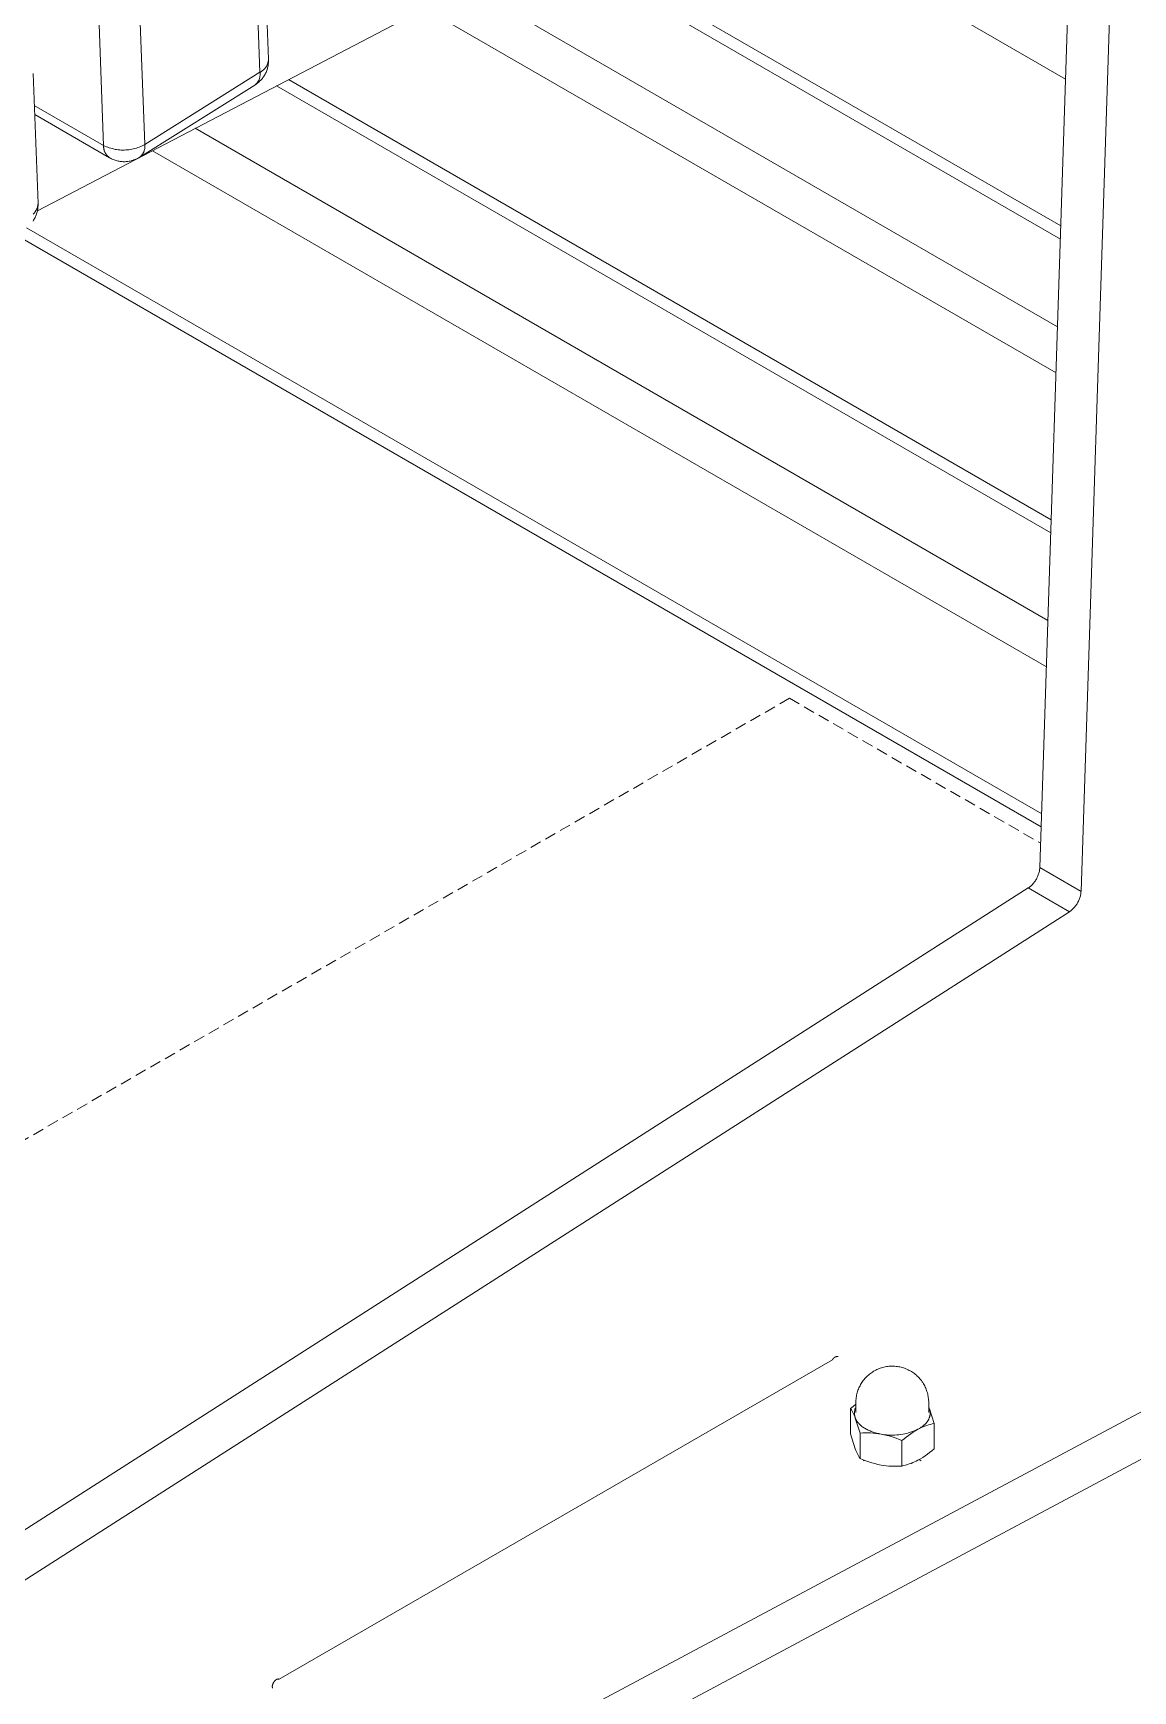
# Model space of a CAD drawing. Header units: millimetres. Extents: x -30 to 4992, y -440 to 3111.
# Drawn here: x 1434.3 to 1558.3, y 10.9 to 197.8 of the extents above; entities that cross this region are included whole.
import ezdxf

# ---------------------------------------------------------------- set-up
doc = ezdxf.new("R2010")
doc.units = ezdxf.units.MM
doc.linetypes.add('HIDDEN', pattern=[1.905, 1.27, -0.635])
doc.layers.add('ZANO_R', color=7, linetype='Continuous', lineweight=0)
doc.layers.add('ZANO_R_przerywana', color=7, linetype='HIDDEN', lineweight=0)

msp = doc.modelspace()

# ---------------------------------------------------------------- linework, layer by layer
at = {"layer": 'ZANO_R'}
for p, q in [((1555.67, 240.98), (1434.77, 177.77)), ((1552.43, 101.04), (1556.96, 240.06)), ((1547.79, 103.72), (1552.2, 239.17)), ((1550.68, 192.63), (1509.11, 216.64)), ((1460.27, 209.55), (1460.82, 194.87)), ((1459.86, 193.4), (1459.31, 208.08)), ((1550.1, 174.6), (1492.41, 207.91)), ((1493.76, 208.62), (1550.14, 176.07)), ((1483.25, 203.12), (1549.77, 164.71)), ((1549.61, 159.5), (1478.42, 200.6)), ((1442.23, 185.15), (1441.68, 199.84)), ((1446.32, 199.95), (1446.87, 185.26)), ((1460.73, 194.4), (1460.71, 194.35)), ((1460.75, 194.46), (1460.73, 194.4)), ((1460.77, 194.52), (1460.75, 194.46)), ((1460.78, 194.58), (1460.77, 194.52)), ((1460.79, 194.63), (1460.78, 194.58)), ((1460.8, 194.69), (1460.79, 194.63)), ((1460.81, 194.75), (1460.8, 194.69)), ((1460.81, 194.48), (1460.8, 194.37)), ((1460.82, 194.81), (1460.81, 194.75)), ((1460.82, 194.59), (1460.81, 194.48)), ((1460.82, 194.87), (1460.82, 194.81)), ((1460.82, 194.82), (1460.82, 194.71)), ((1460.82, 194.71), (1460.82, 194.59)), ((1434.29, 193.28), (1434.84, 178.6)), ((1446.87, 185.26), (1459.86, 193.4)), ((1459.75, 192.55), (1459.72, 192.5)), ((1459.77, 192.6), (1459.75, 192.55)), ((1459.79, 192.65), (1459.77, 192.6)), ((1459.8, 192.7), (1459.79, 192.65)), ((1459.82, 192.75), (1459.8, 192.7)), ((1459.83, 192.81), (1459.82, 192.75)), ((1459.84, 192.86), (1459.83, 192.81)), ((1459.86, 192.91), (1459.84, 192.86)), ((1459.92, 193.43), (1459.86, 193.4)), ((1459.86, 193.4), (1459.87, 193.34)), ((1459.87, 193.02), (1459.86, 192.97)), ((1459.86, 192.97), (1459.86, 192.91)), ((1459.87, 193.34), (1459.87, 193.29)), ((1459.87, 193.29), (1459.88, 193.24)), ((1459.88, 193.13), (1459.87, 193.07)), ((1459.87, 193.07), (1459.87, 193.02)), ((1459.88, 193.24), (1459.88, 193.18)), ((1459.88, 193.18), (1459.88, 193.13)), ((1459.98, 192.54), (1459.9, 192.46)), ((1459.97, 193.46), (1459.92, 193.43)), ((1460.02, 193.49), (1459.97, 193.46)), ((1460.06, 192.63), (1459.98, 192.54)), ((1460.07, 193.52), (1460.02, 193.49)), ((1460.13, 192.71), (1460.06, 192.63)), ((1460.12, 193.55), (1460.07, 193.52)), ((1460.16, 193.59), (1460.12, 193.55)), ((1460.2, 192.81), (1460.13, 192.71)), ((1460.21, 193.63), (1460.16, 193.59)), ((1460.26, 192.9), (1460.2, 192.81)), ((1460.25, 193.67), (1460.21, 193.63)), ((1460.3, 193.71), (1460.25, 193.67)), ((1460.32, 192.99), (1460.26, 192.9)), ((1460.34, 193.75), (1460.3, 193.71)), ((1460.38, 193.09), (1460.32, 192.99)), ((1460.38, 193.79), (1460.34, 193.75)), ((1460.42, 193.84), (1460.38, 193.79)), ((1460.44, 193.19), (1460.38, 193.09)), ((1460.46, 193.88), (1460.42, 193.84)), ((1460.49, 193.29), (1460.44, 193.19)), ((1460.49, 193.93), (1460.46, 193.88)), ((1460.52, 193.98), (1460.49, 193.93)), ((1460.54, 193.39), (1460.49, 193.29)), ((1460.56, 194.03), (1460.52, 193.98)), ((1460.58, 193.49), (1460.54, 193.39)), ((1460.59, 194.08), (1460.56, 194.03)), ((1460.62, 193.6), (1460.58, 193.49)), ((1460.62, 194.13), (1460.59, 194.08)), ((1460.64, 194.18), (1460.62, 194.13)), ((1460.66, 193.71), (1460.62, 193.6)), ((1460.67, 194.24), (1460.64, 194.18)), ((1460.69, 193.81), (1460.66, 193.71)), ((1460.69, 194.29), (1460.67, 194.24)), ((1460.71, 194.35), (1460.69, 194.29)), ((1460.72, 193.92), (1460.69, 193.81)), ((1460.75, 194.03), (1460.72, 193.92)), ((1460.77, 194.14), (1460.75, 194.03)), ((1460.79, 194.26), (1460.77, 194.14)), ((1460.8, 194.37), (1460.79, 194.26)), ((1463.08, 192.57), (1549.07, 142.93)), ((1459.28, 191.96), (1446.3, 183.83)), ((1459.33, 191.99), (1459.28, 191.96)), ((1459.39, 192.02), (1459.29, 191.96)), ((1459.37, 192.03), (1459.33, 191.99)), ((1459.41, 192.06), (1459.37, 192.03)), ((1459.48, 192.09), (1459.39, 192.02)), ((1459.44, 192.1), (1459.41, 192.06)), ((1459.48, 192.14), (1459.44, 192.1)), ((1459.52, 192.18), (1459.48, 192.14)), ((1459.57, 192.16), (1459.48, 192.09)), ((1459.55, 192.22), (1459.52, 192.18)), ((1459.58, 192.27), (1459.55, 192.22)), ((1459.66, 192.23), (1459.57, 192.16)), ((1459.61, 192.31), (1459.58, 192.27)), ((1459.64, 192.36), (1459.61, 192.31)), ((1459.67, 192.4), (1459.64, 192.36)), ((1459.74, 192.3), (1459.66, 192.23)), ((1459.7, 192.45), (1459.67, 192.4)), ((1459.72, 192.5), (1459.7, 192.45)), ((1459.82, 192.38), (1459.74, 192.3)), ((1459.9, 192.46), (1459.82, 192.38)), ((1549.02, 141.47), (1461.72, 191.87)), ((1434.42, 189.66), (1442.23, 185.15)), ((1442.89, 183.77), (1434.46, 188.64)), ((1452.57, 187.08), (1548.7, 131.58)), ((1442.38, 185.08), (1442.23, 185.15)), ((1442.23, 185.1), (1442.23, 185.15)), ((1442.23, 185.04), (1442.23, 185.1)), ((1442.54, 185.01), (1442.38, 185.08)), ((1446.56, 185.1), (1446.41, 185.03)), ((1446.72, 185.18), (1446.56, 185.1)), ((1446.87, 185.26), (1446.72, 185.18)), ((1446.87, 185.26), (1446.88, 185.21)), ((1446.88, 185.21), (1446.88, 185.16)), ((1446.88, 185.16), (1446.89, 185.11)), ((1446.89, 185.11), (1446.89, 185.06)), ((1446.89, 185.06), (1446.89, 185)), ((1442.23, 184.98), (1442.23, 185.04)), ((1442.23, 184.93), (1442.23, 184.98)), ((1442.24, 184.87), (1442.23, 184.93)), ((1442.25, 184.82), (1442.24, 184.87)), ((1442.26, 184.76), (1442.25, 184.82)), ((1442.27, 184.71), (1442.26, 184.76)), ((1442.28, 184.65), (1442.27, 184.71)), ((1442.3, 184.6), (1442.28, 184.65)), ((1442.31, 184.55), (1442.3, 184.6)), ((1442.33, 184.5), (1442.31, 184.55)), ((1442.35, 184.44), (1442.33, 184.5)), ((1442.38, 184.39), (1442.35, 184.44)), ((1442.4, 184.34), (1442.38, 184.39)), ((1442.43, 184.29), (1442.4, 184.34)), ((1442.45, 184.25), (1442.43, 184.29)), ((1442.48, 184.2), (1442.45, 184.25)), ((1442.51, 184.15), (1442.48, 184.2)), ((1442.55, 184.11), (1442.51, 184.15)), ((1442.7, 184.94), (1442.54, 185.01)), ((1442.58, 184.06), (1442.55, 184.11)), ((1442.62, 184.02), (1442.58, 184.06)), ((1442.65, 183.98), (1442.62, 184.02)), ((1442.69, 183.94), (1442.65, 183.98)), ((1442.73, 183.9), (1442.69, 183.94)), ((1442.87, 184.89), (1442.7, 184.94)), ((1442.77, 183.86), (1442.73, 183.9)), ((1442.82, 183.83), (1442.77, 183.86)), ((1442.86, 183.79), (1442.82, 183.83)), ((1442.91, 183.76), (1442.86, 183.79)), ((1443.03, 184.83), (1442.87, 184.89)), ((1443.01, 183.7), (1442.91, 183.76)), ((1443.11, 183.65), (1443.01, 183.7)), ((1443.2, 184.79), (1443.03, 184.83)), ((1443.21, 183.6), (1443.11, 183.65)), ((1443.36, 184.75), (1443.2, 184.79)), ((1443.31, 183.56), (1443.21, 183.6)), ((1443.42, 183.52), (1443.31, 183.56)), ((1443.53, 184.71), (1443.36, 184.75)), ((1443.53, 183.48), (1443.42, 183.52)), ((1443.7, 184.68), (1443.53, 184.71)), ((1443.64, 183.45), (1443.53, 183.48)), ((1443.75, 183.42), (1443.64, 183.45)), ((1443.87, 184.66), (1443.7, 184.68)), ((1443.86, 183.39), (1443.75, 183.42)), ((1443.97, 183.37), (1443.86, 183.39)), ((1444.05, 184.64), (1443.87, 184.66)), ((1444.08, 183.35), (1443.97, 183.37)), ((1444.22, 184.63), (1444.05, 184.64)), ((1444.19, 183.34), (1444.08, 183.35)), ((1444.31, 183.33), (1444.19, 183.34)), ((1444.39, 184.63), (1444.22, 184.63)), ((1444.42, 183.32), (1444.31, 183.33)), ((1444.56, 184.63), (1444.39, 184.63)), ((1444.53, 183.32), (1444.42, 183.32)), ((1444.65, 183.32), (1444.53, 183.32)), ((1444.74, 184.64), (1444.56, 184.63)), ((1444.76, 183.33), (1444.65, 183.32)), ((1444.91, 184.65), (1444.74, 184.64)), ((1444.87, 183.34), (1444.76, 183.33)), ((1444.98, 183.35), (1444.87, 183.34)), ((1445.08, 184.67), (1444.91, 184.65)), ((1445.1, 183.37), (1444.98, 183.35)), ((1445.25, 184.69), (1445.08, 184.67)), ((1445.21, 183.39), (1445.1, 183.37)), ((1445.32, 183.41), (1445.21, 183.39)), ((1445.42, 184.72), (1445.25, 184.69)), ((1445.43, 183.44), (1445.32, 183.41)), ((1445.59, 184.76), (1445.42, 184.72)), ((1445.54, 183.47), (1445.43, 183.44)), ((1445.65, 183.51), (1445.54, 183.47)), ((1445.76, 184.8), (1445.59, 184.76)), ((1445.75, 183.55), (1445.65, 183.51)), ((1445.86, 183.59), (1445.75, 183.55)), ((1445.92, 184.85), (1445.76, 184.8)), ((1445.96, 183.64), (1445.86, 183.59)), ((1446.09, 184.91), (1445.92, 184.85)), ((1446.06, 183.69), (1445.96, 183.64)), ((1446.16, 183.74), (1446.06, 183.69)), ((1446.25, 184.97), (1446.09, 184.91)), ((1446.26, 183.8), (1446.16, 183.74)), ((1446.41, 185.03), (1446.25, 184.97)), ((1446.3, 183.83), (1446.26, 183.8)), ((1446.34, 183.87), (1446.3, 183.83)), ((1446.38, 183.9), (1446.34, 183.87)), ((1446.42, 183.94), (1446.38, 183.9)), ((1446.46, 183.97), (1446.42, 183.94)), ((1446.49, 184.01), (1446.46, 183.97)), ((1446.53, 184.05), (1446.49, 184.01)), ((1446.56, 184.09), (1446.53, 184.05)), ((1446.59, 184.13), (1446.56, 184.09)), ((1446.62, 184.17), (1446.59, 184.13)), ((1446.65, 184.22), (1446.62, 184.17)), ((1446.68, 184.26), (1446.65, 184.22)), ((1446.7, 184.31), (1446.68, 184.26)), ((1446.72, 184.35), (1446.7, 184.31)), ((1446.75, 184.4), (1446.72, 184.35)), ((1446.77, 184.45), (1446.75, 184.4)), ((1446.79, 184.5), (1446.77, 184.45)), ((1446.8, 184.54), (1446.79, 184.5)), ((1446.82, 184.59), (1446.8, 184.54)), ((1446.84, 184.64), (1446.82, 184.59)), ((1446.85, 184.69), (1446.84, 184.64)), ((1446.86, 184.75), (1446.85, 184.69)), ((1446.87, 184.8), (1446.86, 184.75)), ((1446.88, 184.9), (1446.87, 184.85)), ((1446.87, 184.85), (1446.87, 184.8)), ((1446.89, 185), (1446.88, 184.95)), ((1446.88, 184.95), (1446.88, 184.9)), ((1548.53, 126.36), (1447.73, 184.55)), ((1434.47, 177.61), (1434.43, 177.57)), ((1434.51, 177.66), (1434.47, 177.61)), ((1434.54, 177.71), (1434.51, 177.66)), ((1434.57, 177.76), (1434.54, 177.71)), ((1434.6, 177.81), (1434.57, 177.76)), ((1434.63, 177.86), (1434.6, 177.81)), ((1434.66, 177.91), (1434.63, 177.86)), ((1434.68, 177.97), (1434.66, 177.91)), ((1434.71, 178.02), (1434.68, 177.97)), ((1434.73, 178.08), (1434.71, 178.02)), ((1434.74, 177.65), (1434.71, 177.54)), ((1434.75, 178.13), (1434.73, 178.08)), ((1434.76, 177.76), (1434.74, 177.65)), ((1434.77, 178.19), (1434.75, 178.13)), ((1434.79, 177.87), (1434.76, 177.76)), ((1434.78, 178.25), (1434.77, 178.19)), ((1434.8, 178.3), (1434.78, 178.25)), ((1434.8, 177.98), (1434.79, 177.87)), ((1434.81, 178.36), (1434.8, 178.3)), ((1434.82, 178.1), (1434.8, 177.98)), ((1434.82, 178.42), (1434.81, 178.36)), ((1434.83, 178.48), (1434.82, 178.42)), ((1434.83, 178.21), (1434.82, 178.1)), ((1434.84, 178.6), (1434.83, 178.54)), ((1434.83, 178.54), (1434.83, 178.48)), ((1434.84, 178.32), (1434.83, 178.21)), ((1434.84, 178.55), (1434.84, 178.43)), ((1434.84, 178.43), (1434.84, 178.32)), ((1433.55, 175.86), (1547.99, 109.79)), ((1434.31, 177.44), (1434.27, 177.4)), ((1434.34, 176.72), (1434.27, 176.63)), ((1434.35, 177.48), (1434.31, 177.44)), ((1434.39, 176.82), (1434.34, 176.72)), ((1434.39, 177.52), (1434.35, 177.48)), ((1434.43, 177.57), (1434.39, 177.52)), ((1434.45, 176.92), (1434.39, 176.82)), ((1434.5, 177.02), (1434.45, 176.92)), ((1434.55, 177.12), (1434.5, 177.02)), ((1434.59, 177.22), (1434.55, 177.12)), ((1434.64, 177.33), (1434.59, 177.22)), ((1434.67, 177.44), (1434.64, 177.33)), ((1434.71, 177.54), (1434.67, 177.44)), ((1547.94, 108.33), (1432.33, 175.08)), ((1547.57, 102.8), (1547.61, 102.9)), ((1547.61, 102.9), (1547.64, 103)), ((1547.64, 103), (1547.68, 103.1)), ((1547.68, 103.1), (1547.7, 103.2)), ((1547.7, 103.2), (1547.73, 103.3)), ((1547.73, 103.3), (1547.75, 103.41)), ((1547.75, 103.41), (1547.76, 103.51)), ((1547.76, 103.51), (1547.78, 103.62)), ((1547.78, 103.62), (1547.79, 103.72)), ((1552.43, 101.04), (1547.79, 103.72)), ((1414.66, 17.09), (1546.47, 101.42)), ((1546.47, 101.42), (1546.56, 101.48)), ((1546.47, 101.42), (1551.12, 98.73)), ((1546.56, 101.48), (1546.64, 101.54)), ((1546.64, 101.54), (1546.72, 101.61)), ((1546.72, 101.61), (1546.8, 101.68)), ((1546.8, 101.68), (1546.88, 101.75)), ((1546.88, 101.75), (1546.95, 101.83)), ((1546.95, 101.83), (1547.02, 101.91)), ((1547.02, 101.91), (1547.09, 101.99)), ((1547.09, 101.99), (1547.15, 102.07)), ((1547.15, 102.07), (1547.22, 102.16)), ((1547.22, 102.16), (1547.28, 102.24)), ((1547.28, 102.24), (1547.33, 102.33)), ((1547.33, 102.33), (1547.39, 102.42)), ((1547.39, 102.42), (1547.44, 102.51)), ((1547.44, 102.51), (1547.49, 102.61)), ((1547.49, 102.61), (1547.53, 102.7)), ((1547.53, 102.7), (1547.57, 102.8)), ((1552.42, 100.94), (1552.43, 101.04)), ((1551.44, 99), (1551.52, 99.07)), ((1551.52, 99.07), (1551.59, 99.15)), ((1551.59, 99.15), (1551.66, 99.23)), ((1551.66, 99.23), (1551.73, 99.31)), ((1551.73, 99.31), (1551.8, 99.39)), ((1551.8, 99.39), (1551.86, 99.47)), ((1551.86, 99.47), (1551.92, 99.56)), ((1551.92, 99.56), (1551.98, 99.65)), ((1551.98, 99.65), (1552.03, 99.74)), ((1552.03, 99.74), (1552.08, 99.83)), ((1552.08, 99.83), (1552.13, 99.93)), ((1552.13, 99.93), (1552.17, 100.02)), ((1552.17, 100.02), (1552.22, 100.12)), ((1552.22, 100.12), (1552.25, 100.22)), ((1552.25, 100.22), (1552.29, 100.32)), ((1552.29, 100.32), (1552.32, 100.42)), ((1552.32, 100.42), (1552.35, 100.52)), ((1552.35, 100.52), (1552.37, 100.62)), ((1552.37, 100.62), (1552.39, 100.73)), ((1552.39, 100.73), (1552.41, 100.83)), ((1552.41, 100.83), (1552.42, 100.94)), ((1419.3, 14.41), (1551.12, 98.73)), ((1551.12, 98.73), (1551.2, 98.8)), ((1551.2, 98.8), (1551.28, 98.86)), ((1551.28, 98.86), (1551.37, 98.93)), ((1551.37, 98.93), (1551.44, 99)), ((1434.6, -24.18), (1593.21, 60.53)), ((1434.6, -29.54), (1593.21, 55.16)), ((1524.41, 48.2), (1462.04, 12.2)), ((1524.42, 48.24), (1524.41, 48.22)), ((1524.41, 48.22), (1524.41, 48.2)), ((1524.43, 48.26), (1524.42, 48.24)), ((1524.44, 48.28), (1524.43, 48.26)), ((1524.45, 48.29), (1524.44, 48.28)), ((1524.46, 48.31), (1524.45, 48.29)), ((1524.47, 48.33), (1524.46, 48.31)), ((1524.48, 48.35), (1524.47, 48.33)), ((1524.49, 48.36), (1524.48, 48.35)), ((1524.51, 48.38), (1524.49, 48.36)), ((1524.52, 48.39), (1524.51, 48.38)), ((1524.53, 48.41), (1524.52, 48.39)), ((1524.55, 48.42), (1524.53, 48.41)), ((1524.56, 48.44), (1524.55, 48.42)), ((1524.58, 48.45), (1524.56, 48.44)), ((1524.6, 48.46), (1524.58, 48.45)), ((1524.61, 48.48), (1524.6, 48.46)), ((1524.63, 48.49), (1524.61, 48.48)), ((1524.65, 48.5), (1524.63, 48.49)), ((1524.66, 48.51), (1524.65, 48.5)), ((1524.68, 48.52), (1524.66, 48.51)), ((1524.7, 48.53), (1524.68, 48.52)), ((1524.72, 48.54), (1524.7, 48.53)), ((1524.74, 48.55), (1524.72, 48.54)), ((1524.76, 48.55), (1524.74, 48.55)), ((1524.78, 48.56), (1524.76, 48.55)), ((1524.8, 48.57), (1524.78, 48.56)), ((1524.82, 48.57), (1524.8, 48.57)), ((1524.84, 48.58), (1524.82, 48.57)), ((1524.86, 48.58), (1524.84, 48.58)), ((1524.88, 48.58), (1524.86, 48.58)), ((1524.9, 48.59), (1524.88, 48.58)), ((1524.92, 48.59), (1524.9, 48.59)), ((1524.94, 48.59), (1524.92, 48.59)), ((1524.96, 48.59), (1524.94, 48.59)), ((1524.98, 48.59), (1524.96, 48.59)), ((1525, 48.59), (1524.98, 48.59)), ((1525.02, 48.59), (1525, 48.59)), ((1525.04, 48.58), (1525.02, 48.59)), ((1525.06, 48.58), (1525.04, 48.58)), ((1528.68, 46.68), (1528.79, 46.76)), ((1528.79, 46.76), (1528.91, 46.84)), ((1528.91, 46.84), (1529.03, 46.92)), ((1529.03, 46.92), (1529.15, 46.99)), ((1529.15, 46.99), (1529.28, 47.05)), ((1529.28, 47.05), (1529.4, 47.12)), ((1529.4, 47.12), (1529.53, 47.17)), ((1529.53, 47.17), (1529.66, 47.23)), ((1529.66, 47.23), (1529.79, 47.27)), ((1529.79, 47.27), (1529.93, 47.32)), ((1529.93, 47.32), (1530.06, 47.36)), ((1530.06, 47.36), (1530.2, 47.39)), ((1530.2, 47.39), (1530.34, 47.42)), ((1530.34, 47.42), (1530.48, 47.45)), ((1530.48, 47.45), (1530.62, 47.47)), ((1530.62, 47.47), (1530.75, 47.49)), ((1530.75, 47.49), (1530.89, 47.5)), ((1530.89, 47.5), (1531.03, 47.5)), ((1531.03, 47.5), (1531.17, 47.5)), ((1531.17, 47.5), (1531.31, 47.5)), ((1531.31, 47.5), (1531.45, 47.49)), ((1531.45, 47.49), (1531.59, 47.48)), ((1531.59, 47.48), (1531.73, 47.46)), ((1531.73, 47.46), (1531.87, 47.44)), ((1531.87, 47.44), (1532.01, 47.41)), ((1532.01, 47.41), (1532.14, 47.38)), ((1532.14, 47.38), (1532.28, 47.34)), ((1532.28, 47.34), (1532.41, 47.3)), ((1532.41, 47.3), (1532.54, 47.26)), ((1532.54, 47.26), (1532.67, 47.21)), ((1532.67, 47.21), (1532.8, 47.15)), ((1532.8, 47.15), (1532.93, 47.1)), ((1532.93, 47.1), (1533.05, 47.03)), ((1533.05, 47.03), (1533.18, 46.97)), ((1533.18, 46.97), (1533.3, 46.9)), ((1533.3, 46.9), (1533.41, 46.82)), ((1533.41, 46.82), (1533.53, 46.74)), ((1533.53, 46.74), (1533.64, 46.66)), ((1527.28, 44.78), (1527.33, 44.91)), ((1527.33, 44.91), (1527.38, 45.04)), ((1527.38, 45.04), (1527.44, 45.17)), ((1527.44, 45.17), (1527.51, 45.3)), ((1527.51, 45.3), (1527.57, 45.42)), ((1527.57, 45.42), (1527.64, 45.54)), ((1527.64, 45.54), (1527.72, 45.66)), ((1527.72, 45.66), (1527.8, 45.78)), ((1527.8, 45.78), (1527.88, 45.89)), ((1527.88, 45.89), (1527.97, 46)), ((1527.97, 46), (1528.06, 46.11)), ((1528.06, 46.11), (1528.16, 46.21)), ((1528.16, 46.21), (1528.25, 46.31)), ((1528.25, 46.31), (1528.36, 46.41)), ((1528.36, 46.41), (1528.46, 46.5)), ((1528.46, 46.5), (1528.57, 46.59)), ((1528.57, 46.59), (1528.68, 46.68)), ((1533.64, 46.66), (1533.75, 46.57)), ((1533.75, 46.57), (1533.86, 46.48)), ((1533.86, 46.48), (1533.96, 46.39)), ((1533.96, 46.39), (1534.06, 46.29)), ((1534.06, 46.29), (1534.16, 46.19)), ((1534.16, 46.19), (1534.25, 46.08)), ((1534.25, 46.08), (1534.34, 45.98)), ((1534.34, 45.98), (1534.43, 45.87)), ((1534.43, 45.87), (1534.51, 45.75)), ((1534.51, 45.75), (1534.59, 45.64)), ((1534.59, 45.64), (1534.66, 45.52)), ((1534.66, 45.52), (1534.73, 45.4)), ((1534.73, 45.4), (1534.8, 45.27)), ((1534.8, 45.27), (1534.86, 45.15)), ((1534.86, 45.15), (1534.92, 45.02)), ((1534.92, 45.02), (1534.97, 44.89)), ((1534.97, 44.89), (1535.02, 44.76)), ((1526.74, 42.97), (1527.04, 43.21)), ((1527.04, 43.54), (1527.05, 43.68)), ((1527.04, 43.4), (1527.04, 43.54)), ((1527.04, 42.26), (1527.04, 43.4)), ((1527.05, 43.68), (1527.06, 43.82)), ((1527.06, 43.82), (1527.08, 43.96)), ((1527.08, 43.96), (1527.1, 44.1)), ((1527.1, 44.1), (1527.13, 44.24)), ((1527.13, 44.24), (1527.16, 44.38)), ((1527.16, 44.38), (1527.19, 44.51)), ((1527.19, 44.51), (1527.24, 44.65)), ((1527.24, 44.65), (1527.28, 44.78)), ((1535.02, 44.76), (1535.06, 44.63)), ((1535.06, 44.63), (1535.1, 44.5)), ((1535.1, 44.5), (1535.14, 44.36)), ((1535.14, 44.36), (1535.17, 44.23)), ((1535.17, 44.23), (1535.19, 44.09)), ((1535.19, 44.09), (1535.21, 43.95)), ((1535.21, 43.95), (1535.23, 43.81)), ((1535.23, 43.81), (1535.24, 43.68)), ((1535.24, 43.68), (1535.25, 43.54)), ((1535.25, 43.54), (1535.25, 43.4)), ((1535.25, 43.4), (1535.25, 42.26)), ((1526.44, 42.73), (1526.74, 42.97)), ((1526.53, 42.58), (1526.44, 42.73)), ((1526.44, 39.86), (1526.44, 42.73)), ((1526.62, 42.43), (1526.53, 42.58)), ((1526.7, 42.28), (1526.62, 42.43)), ((1526.78, 42.13), (1526.7, 42.28)), ((1526.85, 41.97), (1526.78, 42.13)), ((1526.92, 41.81), (1526.85, 41.97)), ((1526.89, 42.39), (1526.88, 42.34)), ((1526.88, 42.34), (1526.88, 42.29)), ((1526.88, 42.29), (1526.88, 42.24)), ((1526.88, 42.24), (1526.88, 42.19)), ((1526.88, 42.19), (1526.88, 42.14)), ((1526.88, 42.14), (1526.88, 42.09)), ((1526.88, 42.09), (1526.88, 42.04)), ((1526.88, 42.04), (1526.89, 41.99)), ((1526.9, 42.44), (1526.89, 42.39)), ((1526.89, 41.99), (1526.9, 41.94)), ((1526.91, 42.49), (1526.9, 42.44)), ((1526.9, 41.94), (1526.91, 41.89)), ((1526.92, 42.54), (1526.91, 42.49)), ((1526.91, 41.89), (1526.92, 41.84)), ((1526.93, 42.59), (1526.92, 42.54)), ((1526.92, 41.84), (1526.93, 41.79)), ((1526.98, 41.65), (1526.92, 41.81)), ((1526.94, 42.64), (1526.93, 42.59)), ((1526.93, 41.79), (1526.95, 41.74)), ((1526.96, 42.68), (1526.94, 42.64)), ((1526.95, 41.74), (1526.96, 41.7)), ((1526.98, 42.73), (1526.96, 42.68)), ((1526.96, 41.7), (1526.98, 41.65)), ((1527, 42.78), (1526.98, 42.73)), ((1527.52, 39.95), (1526.98, 41.65)), ((1526.98, 41.65), (1527, 41.61)), ((1527.02, 42.82), (1527, 42.78)), ((1527, 41.61), (1527.01, 41.57)), ((1527.01, 41.57), (1527.03, 41.54)), ((1527.04, 42.87), (1527.02, 42.82)), ((1527.03, 41.54), (1527.05, 41.5)), ((1527.05, 41.5), (1527.07, 41.46)), ((1527.07, 41.46), (1527.09, 41.42)), ((1527.09, 41.42), (1527.11, 41.39)), ((1527.11, 41.39), (1527.13, 41.35)), ((1527.13, 41.35), (1527.16, 41.31)), ((1527.16, 41.31), (1527.18, 41.28)), ((1527.18, 41.28), (1527.21, 41.24)), ((1527.21, 41.24), (1527.24, 41.2)), ((1527.24, 41.2), (1527.27, 41.16)), ((1527.27, 41.16), (1527.29, 41.13)), ((1527.29, 41.13), (1527.33, 41.09)), ((1534.99, 41.11), (1535.02, 41.15)), ((1535.02, 41.15), (1535.05, 41.19)), ((1535.05, 41.19), (1535.07, 41.23)), ((1535.07, 41.23), (1535.1, 41.27)), ((1535.1, 41.27), (1535.13, 41.3)), ((1535.13, 41.3), (1535.15, 41.34)), ((1535.15, 41.34), (1535.18, 41.38)), ((1535.18, 41.38), (1535.2, 41.42)), ((1535.2, 41.42), (1535.22, 41.46)), ((1535.22, 41.46), (1535.24, 41.5)), ((1535.24, 41.5), (1535.26, 41.54)), ((1535.25, 42.88), (1535.3, 42.77)), ((1535.27, 42.82), (1535.25, 42.87)), ((1535.26, 41.54), (1535.28, 41.58)), ((1535.29, 42.78), (1535.27, 42.82)), ((1535.28, 41.58), (1535.3, 41.62)), ((1535.31, 42.73), (1535.29, 42.78)), ((1535.3, 41.62), (1535.31, 41.66)), ((1535.32, 42.7), (1535.31, 42.73)), ((1535.31, 41.66), (1535.33, 41.7)), ((1535.34, 42.66), (1535.32, 42.7)), ((1535.33, 42.7), (1535.85, 41.03)), ((1535.33, 41.7), (1535.34, 41.74)), ((1535.35, 42.62), (1535.34, 42.66)), ((1535.34, 41.74), (1535.36, 41.78)), ((1535.36, 42.58), (1535.35, 42.62)), ((1535.37, 42.54), (1535.36, 42.58)), ((1535.36, 41.78), (1535.37, 41.82)), ((1535.38, 42.5), (1535.37, 42.54)), ((1535.37, 41.82), (1535.38, 41.86)), ((1535.39, 42.46), (1535.38, 42.5)), ((1535.38, 41.86), (1535.39, 41.9)), ((1535.4, 42.43), (1535.39, 42.46)), ((1535.39, 41.94), (1535.4, 41.98)), ((1535.39, 41.9), (1535.39, 41.94)), ((1535.4, 42.39), (1535.4, 42.43)), ((1535.41, 42.35), (1535.4, 42.39)), ((1535.4, 41.98), (1535.41, 42.02)), ((1535.41, 42.31), (1535.41, 42.35)), ((1535.41, 42.27), (1535.41, 42.31)), ((1535.41, 42.23), (1535.41, 42.27)), ((1535.42, 42.19), (1535.41, 42.23)), ((1535.41, 42.15), (1535.42, 42.19)), ((1535.41, 42.1), (1535.41, 42.15)), ((1535.41, 42.06), (1535.41, 42.1)), ((1535.41, 42.02), (1535.41, 42.06)), ((1526.44, 39.86), (1526.98, 38.16)), ((1527.33, 41.09), (1527.36, 41.06)), ((1527.36, 41.06), (1527.39, 41.02)), ((1527.39, 41.02), (1527.42, 40.98)), ((1527.42, 40.98), (1527.46, 40.95)), ((1527.46, 40.95), (1527.5, 40.91)), ((1527.5, 40.91), (1527.53, 40.88)), ((1527.82, 39.97), (1527.52, 39.95)), ((1527.52, 37.09), (1527.52, 39.95)), ((1527.53, 40.88), (1527.57, 40.84)), ((1527.57, 40.84), (1527.61, 40.81)), ((1527.61, 40.81), (1527.65, 40.78)), ((1527.65, 40.78), (1527.73, 40.71)), ((1527.73, 40.71), (1527.82, 40.64)), ((1527.82, 40.64), (1527.91, 40.58)), ((1528.11, 39.98), (1527.82, 39.97)), ((1527.91, 40.58), (1528.01, 40.52)), ((1528.01, 40.52), (1528.11, 40.46)), ((1528.11, 40.46), (1528.21, 40.4)), ((1528.41, 39.98), (1528.11, 39.98)), ((1528.21, 40.4), (1528.32, 40.35)), ((1528.32, 40.35), (1528.42, 40.29)), ((1528.7, 39.97), (1528.41, 39.98)), ((1528.42, 40.29), (1528.53, 40.24)), ((1528.53, 40.24), (1528.65, 40.19)), ((1528.65, 40.19), (1528.76, 40.15)), ((1529, 39.95), (1528.7, 39.97)), ((1528.76, 40.15), (1528.88, 40.1)), ((1528.88, 40.1), (1529, 40.06)), ((1529, 40.06), (1529.12, 40.02)), ((1529.29, 39.92), (1529, 39.95)), ((1529.12, 40.02), (1529.25, 39.98)), ((1529.25, 39.98), (1529.37, 39.95)), ((1529.59, 39.88), (1529.29, 39.92)), ((1529.37, 39.95), (1529.5, 39.92)), ((1529.5, 39.92), (1529.62, 39.89)), ((1529.88, 39.84), (1529.59, 39.88)), ((1529.62, 39.89), (1529.75, 39.86)), ((1529.75, 39.86), (1529.88, 39.84)), ((1530.22, 39.77), (1529.88, 39.84)), ((1529.88, 39.84), (1530.1, 39.8)), ((1530.1, 39.8), (1530.32, 39.77)), ((1530.57, 39.68), (1530.22, 39.77)), ((1530.32, 39.77), (1530.55, 39.75)), ((1530.55, 39.75), (1530.77, 39.73)), ((1530.91, 39.59), (1530.57, 39.68)), ((1530.77, 39.73), (1530.99, 39.72)), ((1531.24, 39.48), (1530.91, 39.59)), ((1530.99, 39.72), (1531.22, 39.72)), ((1531.22, 39.72), (1531.44, 39.73)), ((1531.58, 39.37), (1531.24, 39.48)), ((1531.44, 39.73), (1531.67, 39.74)), ((1531.91, 39.24), (1531.58, 39.37)), ((1531.67, 39.74), (1531.89, 39.76)), ((1531.89, 39.76), (1532.11, 39.79)), ((1532.11, 39.79), (1532.34, 39.83)), ((1532.47, 39.31), (1532.23, 39.1)), ((1532.34, 39.83), (1532.56, 39.87)), ((1532.72, 39.51), (1532.47, 39.31)), ((1532.56, 39.87), (1532.78, 39.92)), ((1532.97, 39.7), (1532.72, 39.51)), ((1532.78, 39.92), (1532.99, 39.98)), ((1533.23, 39.88), (1532.97, 39.7)), ((1532.99, 39.98), (1533.21, 40.05)), ((1533.21, 40.05), (1533.42, 40.12)), ((1533.5, 40.06), (1533.23, 39.88)), ((1533.42, 40.12), (1533.63, 40.2)), ((1533.77, 40.22), (1533.5, 40.06)), ((1533.63, 40.2), (1533.84, 40.29)), ((1534.04, 40.38), (1533.77, 40.22)), ((1533.84, 40.29), (1534.04, 40.38)), ((1534.23, 40.48), (1534.04, 40.38)), ((1534.04, 40.38), (1534.14, 40.43)), ((1534.14, 40.43), (1534.23, 40.49)), ((1534.43, 40.57), (1534.23, 40.48)), ((1534.23, 40.49), (1534.33, 40.55)), ((1534.33, 40.55), (1534.42, 40.61)), ((1534.42, 40.61), (1534.5, 40.67)), ((1534.62, 40.66), (1534.43, 40.57)), ((1534.5, 40.67), (1534.59, 40.73)), ((1534.59, 40.73), (1534.67, 40.8)), ((1534.82, 40.74), (1534.62, 40.66)), ((1534.67, 40.8), (1534.71, 40.83)), ((1534.71, 40.83), (1534.74, 40.87)), ((1534.74, 40.87), (1534.78, 40.9)), ((1534.78, 40.9), (1534.82, 40.93)), ((1534.82, 40.93), (1534.85, 40.97)), ((1535.03, 40.81), (1534.82, 40.74)), ((1534.85, 40.97), (1534.89, 41.01)), ((1534.89, 41.01), (1534.92, 41.04)), ((1534.92, 41.04), (1534.95, 41.08)), ((1534.95, 41.08), (1534.99, 41.11)), ((1535.23, 40.87), (1535.03, 40.81)), ((1535.44, 40.93), (1535.23, 40.87)), ((1535.64, 40.99), (1535.44, 40.93)), ((1535.85, 41.03), (1535.64, 40.99)), ((1535.85, 38.17), (1535.85, 41.03)), ((1526.98, 38.16), (1527.04, 38)), ((1527.04, 38), (1527.11, 37.84)), ((1527.11, 37.84), (1527.18, 37.69)), ((1527.18, 37.69), (1527.26, 37.53)), ((1527.26, 37.53), (1527.34, 37.38)), ((1532.23, 39.1), (1531.91, 39.24)), ((1532.23, 39.1), (1532.23, 36.24)), ((1534.59, 37.22), (1534.85, 37.39)), ((1534.85, 37.39), (1535.11, 37.58)), ((1535.11, 37.58), (1535.36, 37.77)), ((1535.36, 37.77), (1535.61, 37.97)), ((1535.61, 37.97), (1535.85, 38.17)), ((1527.34, 37.38), (1527.43, 37.23)), ((1527.43, 37.23), (1527.52, 37.09)), ((1527.52, 37.09), (1527.85, 36.95)), ((1527.85, 36.95), (1528.18, 36.82)), ((1527.89, 36.83), (1528, 36.89)), ((1528.18, 36.82), (1528.51, 36.71)), ((1528.51, 36.71), (1528.85, 36.6)), ((1528.85, 36.6), (1529.19, 36.51)), ((1529.19, 36.51), (1529.53, 36.42)), ((1529.53, 36.42), (1529.88, 36.35)), ((1529.88, 36.35), (1530.17, 36.31)), ((1530.17, 36.31), (1530.46, 36.27)), ((1530.46, 36.27), (1530.76, 36.24)), ((1530.76, 36.24), (1531.05, 36.22)), ((1531.05, 36.22), (1531.35, 36.21)), ((1531.35, 36.21), (1531.64, 36.21)), ((1531.64, 36.21), (1531.94, 36.22)), ((1531.94, 36.22), (1532.23, 36.24)), ((1532.23, 36.24), (1532.44, 36.29)), ((1532.44, 36.29), (1532.65, 36.34)), ((1532.65, 36.34), (1532.85, 36.4)), ((1532.85, 36.4), (1533.06, 36.47)), ((1533.06, 36.47), (1533.26, 36.54)), ((1533.26, 36.54), (1533.46, 36.62)), ((1533.46, 36.62), (1533.66, 36.71)), ((1533.66, 36.71), (1533.85, 36.8)), ((1533.85, 36.8), (1534.04, 36.89)), ((1534.04, 36.89), (1534.32, 37.05)), ((1534.4, 36.83), (1534.17, 36.96)), ((1534.32, 37.05), (1534.59, 37.22)), ((1461.26, 11.44), (1461.25, 11.42)), ((1461.25, 11.42), (1461.25, 11.4)), ((1461.25, 11.4), (1461.25, 11.37)), ((1461.25, 11.37), (1461.25, 11.36)), ((1461.25, 11.36), (1461.25, 11.35)), ((1461.25, 11.35), (1461.25, 11.34)), ((1461.25, 11.34), (1461.25, 11.33)), ((1461.25, 11.33), (1461.25, 11.32)), ((1461.25, 11.32), (1461.25, 11.31)), ((1461.25, 11.31), (1461.25, 11.3)), ((1461.25, 11.3), (1461.26, 11.29)), ((1461.27, 11.52), (1461.26, 11.49)), ((1461.26, 11.49), (1461.26, 11.47)), ((1461.26, 11.47), (1461.26, 11.44)), ((1461.26, 11.29), (1461.26, 11.28)), ((1461.26, 11.28), (1461.26, 11.27)), ((1461.26, 11.27), (1461.26, 11.26)), ((1461.26, 11.26), (1461.26, 11.25)), ((1461.26, 11.25), (1461.26, 11.24)), ((1461.26, 11.24), (1461.27, 11.23)), ((1461.28, 11.57), (1461.27, 11.54)), ((1461.27, 11.54), (1461.27, 11.52)), ((1461.27, 11.23), (1461.27, 11.22)), ((1461.27, 11.22), (1461.27, 11.21)), ((1461.29, 11.59), (1461.28, 11.57)), ((1461.3, 11.62), (1461.29, 11.59)), ((1461.31, 11.65), (1461.3, 11.62)), ((1461.32, 11.67), (1461.31, 11.65)), ((1461.33, 11.7), (1461.32, 11.67)), ((1461.34, 11.72), (1461.33, 11.7)), ((1461.35, 11.75), (1461.34, 11.72)), ((1461.36, 11.77), (1461.35, 11.75)), ((1461.38, 11.8), (1461.36, 11.77)), ((1461.39, 11.82), (1461.38, 11.8)), ((1461.4, 11.84), (1461.39, 11.82)), ((1461.42, 11.87), (1461.4, 11.84)), ((1461.43, 11.89), (1461.42, 11.87)), ((1461.45, 11.91), (1461.43, 11.89)), ((1461.46, 11.93), (1461.45, 11.91)), ((1461.48, 11.95), (1461.46, 11.93)), ((1461.49, 11.97), (1461.48, 11.95)), ((1461.51, 11.99), (1461.49, 11.97)), ((1461.52, 12.01), (1461.51, 11.99)), ((1461.54, 12.02), (1461.52, 12.01)), ((1461.56, 12.04), (1461.54, 12.02)), ((1461.58, 12.06), (1461.56, 12.04)), ((1461.6, 12.08), (1461.58, 12.06)), ((1461.61, 12.09), (1461.6, 12.08)), ((1461.63, 12.11), (1461.61, 12.09)), ((1461.65, 12.12), (1461.63, 12.11)), ((1461.67, 12.14), (1461.65, 12.12)), ((1461.69, 12.15), (1461.67, 12.14)), ((1461.7, 12.16), (1461.69, 12.15)), ((1461.71, 12.16), (1461.7, 12.16)), ((1461.72, 12.17), (1461.71, 12.16)), ((1461.73, 12.17), (1461.72, 12.17)), ((1461.74, 12.18), (1461.73, 12.17)), ((1461.75, 12.18), (1461.74, 12.18)), ((1461.76, 12.19), (1461.75, 12.18)), ((1461.77, 12.19), (1461.76, 12.19)), ((1461.78, 12.2), (1461.77, 12.19)), ((1461.79, 12.2), (1461.78, 12.2)), ((1461.8, 12.2), (1461.79, 12.2)), ((1461.81, 12.21), (1461.8, 12.2)), ((1461.82, 12.21), (1461.81, 12.21)), ((1461.83, 12.21), (1461.82, 12.21)), ((1461.84, 12.22), (1461.83, 12.21)), ((1461.85, 12.22), (1461.84, 12.22)), ((1461.86, 12.22), (1461.85, 12.22)), ((1461.87, 12.22), (1461.86, 12.22)), ((1461.88, 12.22), (1461.87, 12.22)), ((1461.89, 12.22), (1461.88, 12.22)), ((1461.9, 12.23), (1461.89, 12.22)), ((1461.91, 12.23), (1461.9, 12.23)), ((1461.92, 12.23), (1461.91, 12.23)), ((1461.91, 12.23), (1461.91, 12.23)), ((1461.93, 12.23), (1461.92, 12.23)), ((1461.94, 12.23), (1461.93, 12.23)), ((1461.95, 12.23), (1461.94, 12.23)), ((1461.96, 12.22), (1461.95, 12.23)), ((1461.97, 12.22), (1461.96, 12.22)), ((1461.96, 12.22), (1461.96, 12.22)), ((1461.98, 12.22), (1461.97, 12.22)), ((1461.99, 12.22), (1461.98, 12.22)), ((1462, 12.22), (1461.99, 12.22)), ((1462, 12.21), (1462, 12.22)), ((1462.01, 12.21), (1462, 12.21)), ((1462.02, 12.21), (1462.01, 12.21)), ((1462.03, 12.2), (1462.02, 12.21)), ((1462.02, 12.21), (1462.02, 12.21)), ((1462.04, 12.2), (1462.03, 12.2)), ((1462.04, 12.2), (1462.04, 12.2))]:
    msp.add_line(p, q, dxfattribs=at)
at = {"layer": 'ZANO_R_przerywana'}
for q in [(1071.44, -135.9), (1547.88, 106.46)]:
    msp.add_line((1519.55, 122.81), q, dxfattribs=at)

doc.saveas('drawing.dxf')
